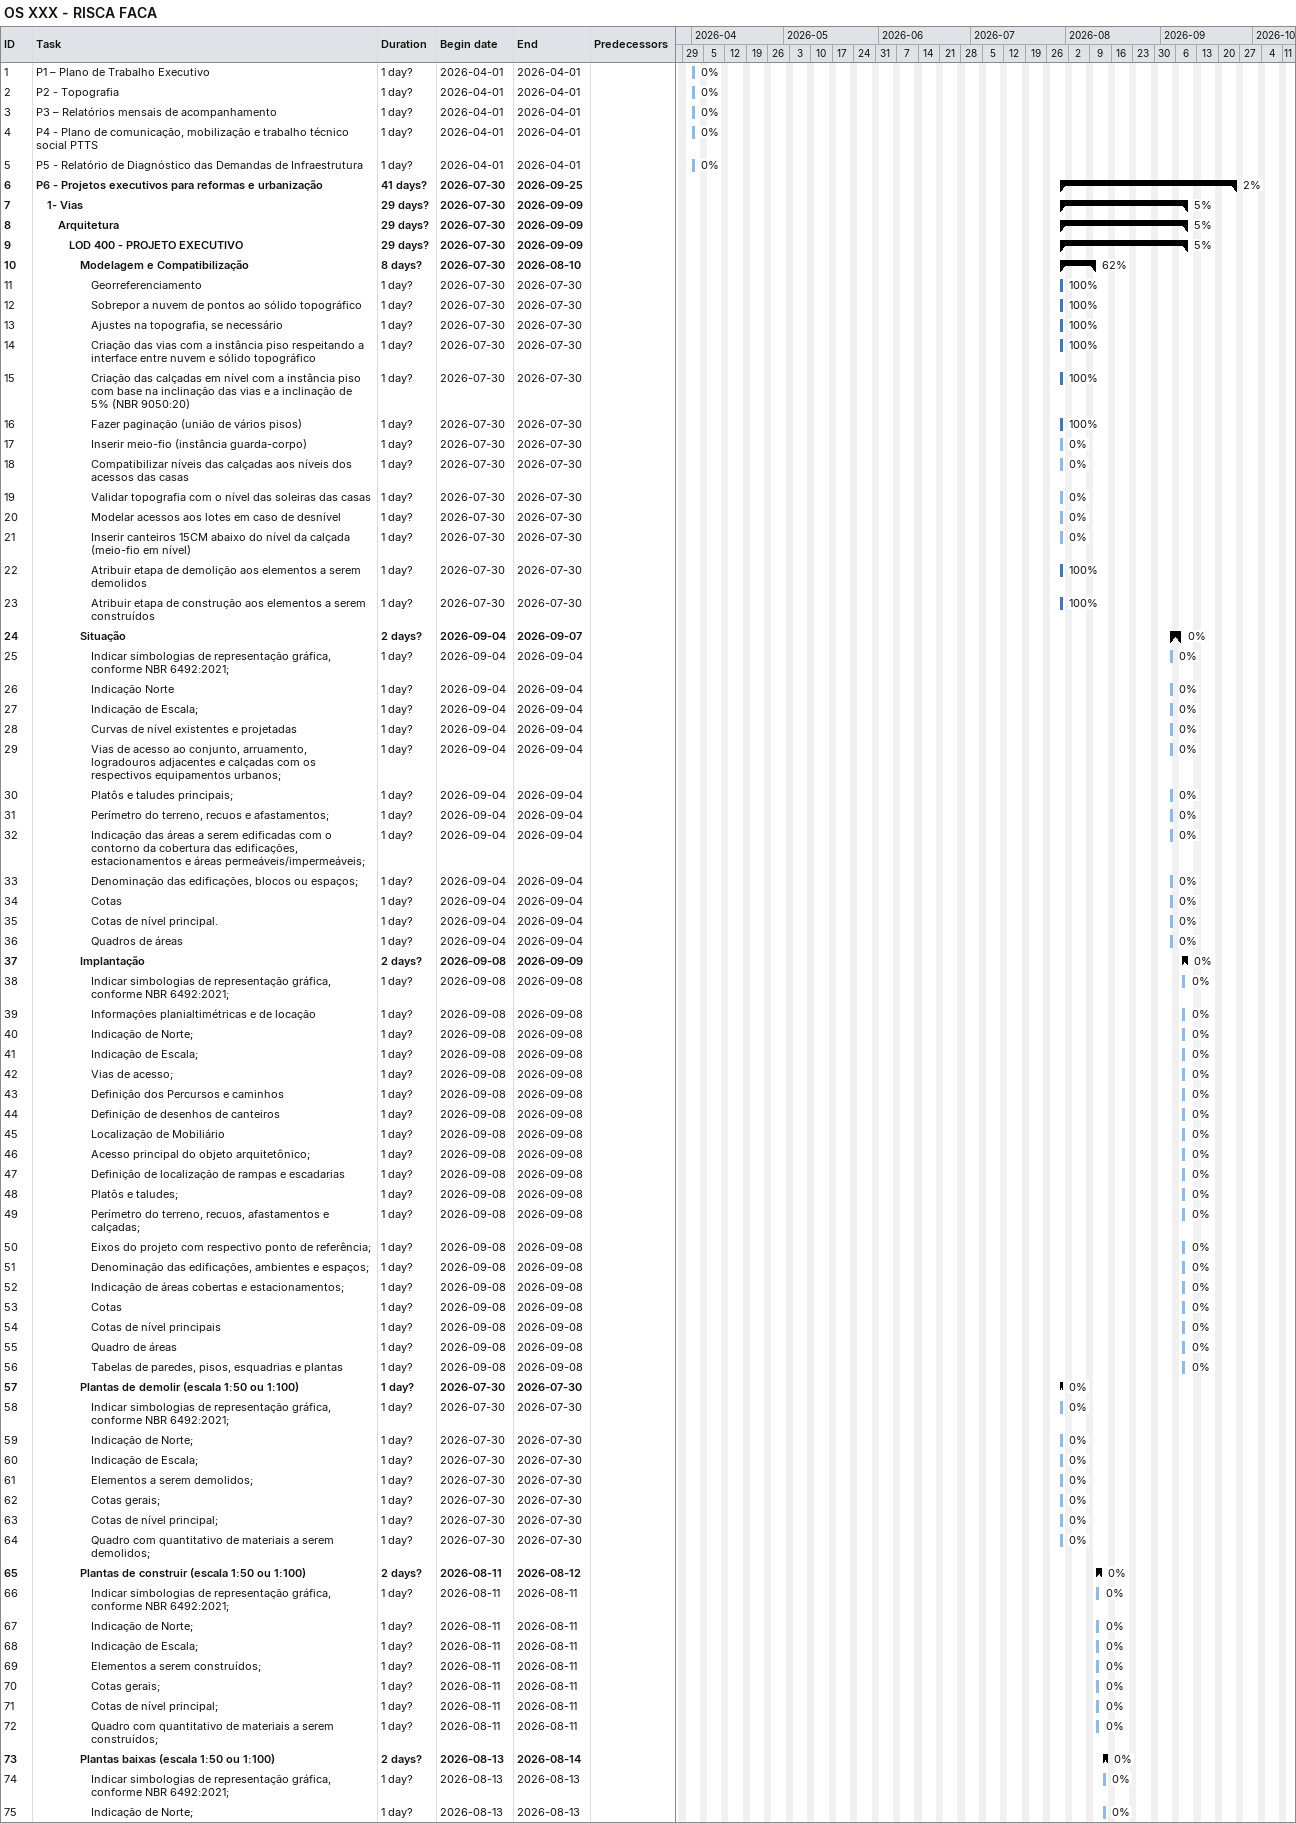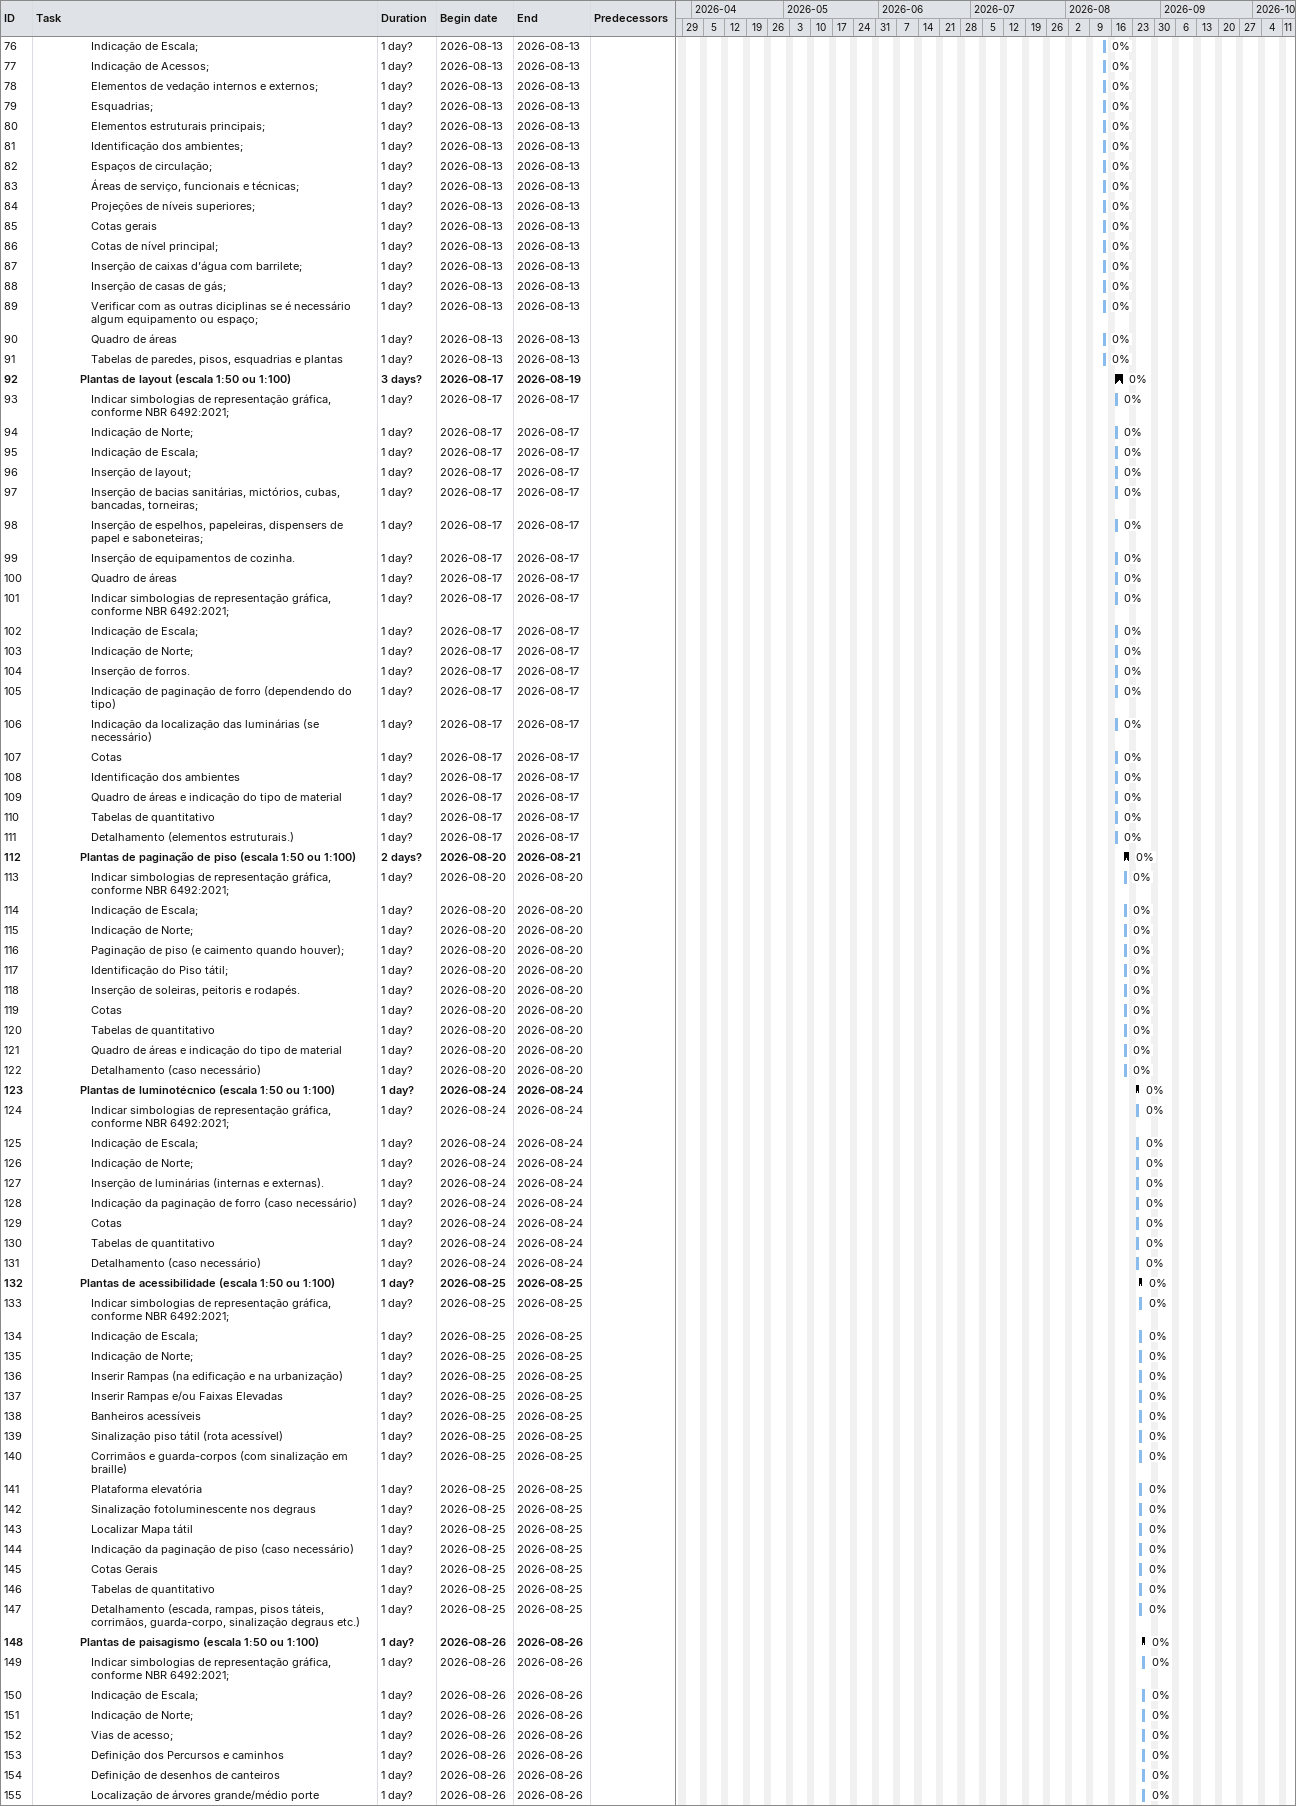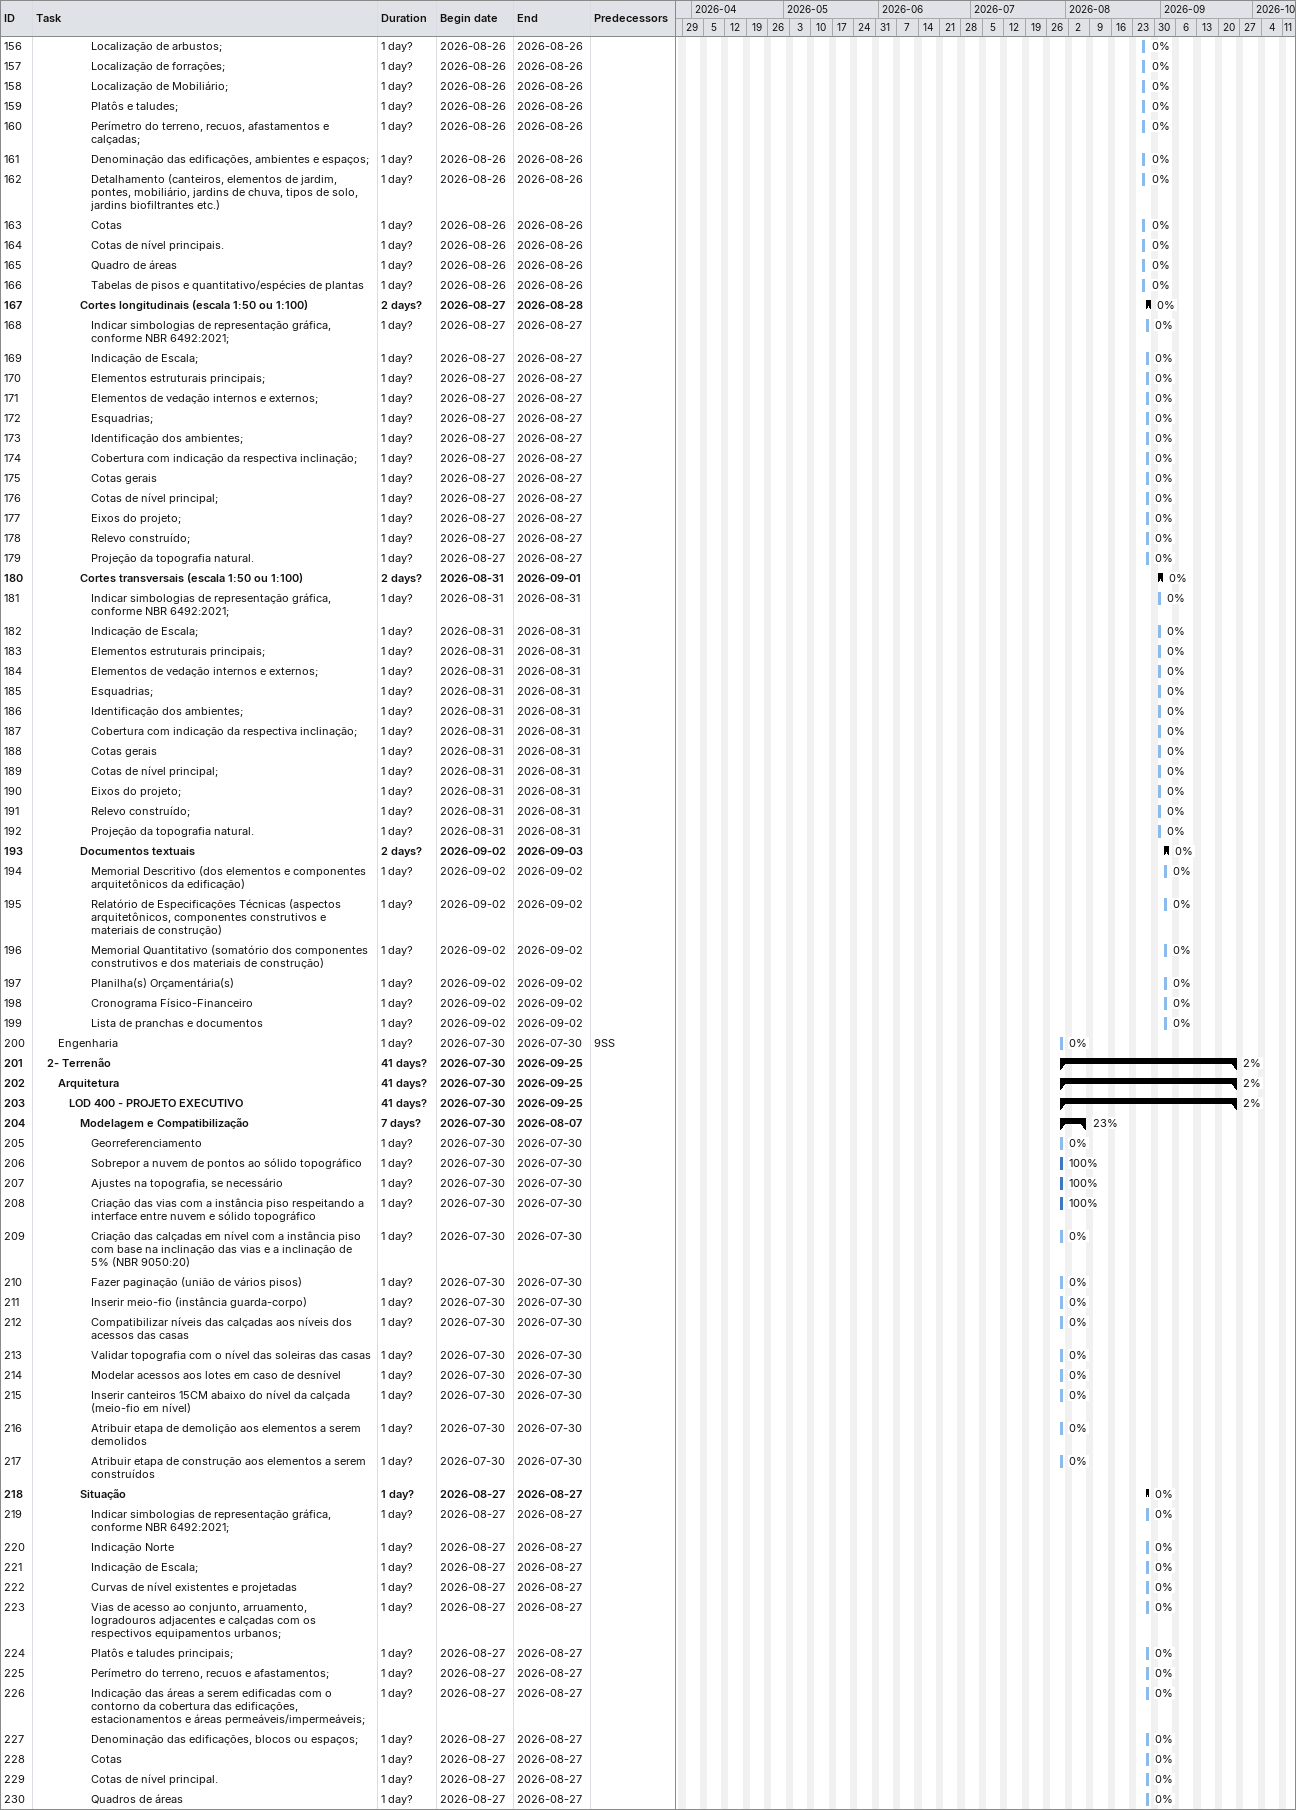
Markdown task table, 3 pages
OS XXX - RISCA FACA

| ID | Level | Task | Duration | Start | Finish | Predecessors | % complete |
|---|---|---|---|---|---|---|---|
| 1 | 1 | P1 – Plano de Trabalho Executivo | 1d? | 2026-04-01 | 2026-04-01 |  | 0 |
| 2 | 1 | P2 - Topografia | 1d? | 2026-04-01 | 2026-04-01 |  | 0 |
| 3 | 1 | P3 – Relatórios mensais de acompanhamento | 1d? | 2026-04-01 | 2026-04-01 |  | 0 |
| 4 | 1 | P4 - Plano de comunicação, mobilização e trabalho técnico social PTTS | 1d? | 2026-04-01 | 2026-04-01 |  | 0 |
| 5 | 1 | P5 - Relatório de Diagnóstico das Demandas de Infraestrutura | 1d? | 2026-04-01 | 2026-04-01 |  | 0 |
| 6 | 1 | **P6 - Projetos executivos para reformas e urbanização** | 41d? | 2026-07-30 | 2026-09-25 |  | 2 |
| 7 | 2 | **1- Vias** | 29d? | 2026-07-30 | 2026-09-09 |  | 5 |
| 8 | 3 | **Arquitetura** | 29d? | 2026-07-30 | 2026-09-09 |  | 5 |
| 9 | 4 | **LOD 400 - PROJETO EXECUTIVO** | 29d? | 2026-07-30 | 2026-09-09 |  | 5 |
| 10 | 5 | **Modelagem e Compatibilização** | 8d? | 2026-07-30 | 2026-08-10 |  | 62 |
| 11 | 6 | Georreferenciamento | 1d? | 2026-07-30 | 2026-07-30 |  | 100 |
| 12 | 6 | Sobrepor a nuvem de pontos ao sólido topográfico | 1d? | 2026-07-30 | 2026-07-30 |  | 100 |
| 13 | 6 | Ajustes na topografia, se necessário | 1d? | 2026-07-30 | 2026-07-30 |  | 100 |
| 14 | 6 | Criação das vias com a instância piso respeitando a interface entre nuvem e sólido topográfico | 1d? | 2026-07-30 | 2026-07-30 |  | 100 |
| 15 | 6 | Criação das calçadas em nível com a instância piso com base na inclinação das vias e a inclinação de 5% (NBR 9050:20) | 1d? | 2026-07-30 | 2026-07-30 |  | 100 |
| 16 | 6 | Fazer paginação (união de vários pisos) | 1d? | 2026-07-30 | 2026-07-30 |  | 100 |
| 17 | 6 | Inserir meio-fio (instância guarda-corpo) | 1d? | 2026-07-30 | 2026-07-30 |  | 0 |
| 18 | 6 | Compatibilizar níveis das calçadas aos níveis dos acessos das casas | 1d? | 2026-07-30 | 2026-07-30 |  | 0 |
| 19 | 6 | Validar topografia com o nível das soleiras das casas | 1d? | 2026-07-30 | 2026-07-30 |  | 0 |
| 20 | 6 | Modelar acessos aos lotes em caso de desnível | 1d? | 2026-07-30 | 2026-07-30 |  | 0 |
| 21 | 6 | Inserir canteiros 15CM abaixo do nível da calçada (meio-fio em nível) | 1d? | 2026-07-30 | 2026-07-30 |  | 0 |
| 22 | 6 | Atribuir etapa de demolição aos elementos a serem demolidos | 1d? | 2026-07-30 | 2026-07-30 |  | 100 |
| 23 | 6 | Atribuir etapa de construção aos elementos a serem construídos | 1d? | 2026-07-30 | 2026-07-30 |  | 100 |
| 24 | 5 | **Situação** | 2d? | 2026-09-04 | 2026-09-07 |  | 0 |
| 25 | 6 | Indicar simbologias de representação gráfica, conforme NBR 6492:2021; | 1d? | 2026-09-04 | 2026-09-04 |  | 0 |
| 26 | 6 | Indicação Norte | 1d? | 2026-09-04 | 2026-09-04 |  | 0 |
| 27 | 6 | Indicação de Escala; | 1d? | 2026-09-04 | 2026-09-04 |  | 0 |
| 28 | 6 | Curvas de nível existentes e projetadas | 1d? | 2026-09-04 | 2026-09-04 |  | 0 |
| 29 | 6 | Vias de acesso ao conjunto, arruamento, logradouros adjacentes e calçadas com os respectivos equipamentos urbanos; | 1d? | 2026-09-04 | 2026-09-04 |  | 0 |
| 30 | 6 | Platôs e taludes principais; | 1d? | 2026-09-04 | 2026-09-04 |  | 0 |
| 31 | 6 | Perímetro do terreno, recuos e afastamentos; | 1d? | 2026-09-04 | 2026-09-04 |  | 0 |
| 32 | 6 | Indicação das áreas a serem edificadas com o contorno da cobertura das edificações, estacionamentos e áreas permeáveis/impermeáveis; | 1d? | 2026-09-04 | 2026-09-04 |  | 0 |
| 33 | 6 | Denominação das edificações, blocos ou espaços; | 1d? | 2026-09-04 | 2026-09-04 |  | 0 |
| 34 | 6 | Cotas | 1d? | 2026-09-04 | 2026-09-04 |  | 0 |
| 35 | 6 | Cotas de nível principal. | 1d? | 2026-09-04 | 2026-09-04 |  | 0 |
| 36 | 6 | Quadros de áreas | 1d? | 2026-09-04 | 2026-09-04 |  | 0 |
| 37 | 5 | **Implantação** | 2d? | 2026-09-08 | 2026-09-09 |  | 0 |
| 38 | 6 | Indicar simbologias de representação gráfica, conforme NBR 6492:2021; | 1d? | 2026-09-08 | 2026-09-08 |  | 0 |
| 39 | 6 | Informações planialtimétricas e de locação | 1d? | 2026-09-08 | 2026-09-08 |  | 0 |
| 40 | 6 | Indicação de Norte; | 1d? | 2026-09-08 | 2026-09-08 |  | 0 |
| 41 | 6 | Indicação de Escala; | 1d? | 2026-09-08 | 2026-09-08 |  | 0 |
| 42 | 6 | Vias de acesso; | 1d? | 2026-09-08 | 2026-09-08 |  | 0 |
| 43 | 6 | Definição dos Percursos e caminhos | 1d? | 2026-09-08 | 2026-09-08 |  | 0 |
| 44 | 6 | Definição de desenhos de canteiros | 1d? | 2026-09-08 | 2026-09-08 |  | 0 |
| 45 | 6 | Localização de Mobiliário | 1d? | 2026-09-08 | 2026-09-08 |  | 0 |
| 46 | 6 | Acesso principal do objeto arquitetônico; | 1d? | 2026-09-08 | 2026-09-08 |  | 0 |
| 47 | 6 | Definição de localização de rampas e escadarias | 1d? | 2026-09-08 | 2026-09-08 |  | 0 |
| 48 | 6 | Platôs e taludes; | 1d? | 2026-09-08 | 2026-09-08 |  | 0 |
| 49 | 6 | Perímetro do terreno, recuos, afastamentos e calçadas; | 1d? | 2026-09-08 | 2026-09-08 |  | 0 |
| 50 | 6 | Eixos do projeto com respectivo ponto de referência; | 1d? | 2026-09-08 | 2026-09-08 |  | 0 |
| 51 | 6 | Denominação das edificações, ambientes e espaços; | 1d? | 2026-09-08 | 2026-09-08 |  | 0 |
| 52 | 6 | Indicação de áreas cobertas e estacionamentos; | 1d? | 2026-09-08 | 2026-09-08 |  | 0 |
| 53 | 6 | Cotas | 1d? | 2026-09-08 | 2026-09-08 |  | 0 |
| 54 | 6 | Cotas de nível principais | 1d? | 2026-09-08 | 2026-09-08 |  | 0 |
| 55 | 6 | Quadro de áreas | 1d? | 2026-09-08 | 2026-09-08 |  | 0 |
| 56 | 6 | Tabelas de paredes, pisos, esquadrias e plantas | 1d? | 2026-09-08 | 2026-09-08 |  | 0 |
| 57 | 5 | **Plantas de demolir (escala 1:50 ou 1:100)** | 1d? | 2026-07-30 | 2026-07-30 |  | 0 |
| 58 | 6 | Indicar simbologias de representação gráfica, conforme NBR 6492:2021; | 1d? | 2026-07-30 | 2026-07-30 |  | 0 |
| 59 | 6 | Indicação de Norte; | 1d? | 2026-07-30 | 2026-07-30 |  | 0 |
| 60 | 6 | Indicação de Escala; | 1d? | 2026-07-30 | 2026-07-30 |  | 0 |
| 61 | 6 | Elementos a serem demolidos; | 1d? | 2026-07-30 | 2026-07-30 |  | 0 |
| 62 | 6 | Cotas gerais; | 1d? | 2026-07-30 | 2026-07-30 |  | 0 |
| 63 | 6 | Cotas de nível principal; | 1d? | 2026-07-30 | 2026-07-30 |  | 0 |
| 64 | 6 | Quadro com quantitativo de materiais a serem demolidos; | 1d? | 2026-07-30 | 2026-07-30 |  | 0 |
| 65 | 5 | **Plantas de construir (escala 1:50 ou 1:100)** | 2d? | 2026-08-11 | 2026-08-12 |  | 0 |
| 66 | 6 | Indicar simbologias de representação gráfica, conforme NBR 6492:2021; | 1d? | 2026-08-11 | 2026-08-11 |  | 0 |
| 67 | 6 | Indicação de Norte; | 1d? | 2026-08-11 | 2026-08-11 |  | 0 |
| 68 | 6 | Indicação de Escala; | 1d? | 2026-08-11 | 2026-08-11 |  | 0 |
| 69 | 6 | Elementos a serem construídos; | 1d? | 2026-08-11 | 2026-08-11 |  | 0 |
| 70 | 6 | Cotas gerais; | 1d? | 2026-08-11 | 2026-08-11 |  | 0 |
| 71 | 6 | Cotas de nível principal; | 1d? | 2026-08-11 | 2026-08-11 |  | 0 |
| 72 | 6 | Quadro com quantitativo de materiais a serem construídos; | 1d? | 2026-08-11 | 2026-08-11 |  | 0 |
| 73 | 5 | **Plantas baixas (escala 1:50 ou 1:100)** | 2d? | 2026-08-13 | 2026-08-14 |  | 0 |
| 74 | 6 | Indicar simbologias de representação gráfica, conforme NBR 6492:2021; | 1d? | 2026-08-13 | 2026-08-13 |  | 0 |
| 75 | 6 | Indicação de Norte; | 1d? | 2026-08-13 | 2026-08-13 |  | 0 |
| 76 | 6 | Indicação de Escala; | 1d? | 2026-08-13 | 2026-08-13 |  | 0 |
| 77 | 6 | Indicação de Acessos; | 1d? | 2026-08-13 | 2026-08-13 |  | 0 |
| 78 | 6 | Elementos de vedação internos e externos; | 1d? | 2026-08-13 | 2026-08-13 |  | 0 |
| 79 | 6 | Esquadrias; | 1d? | 2026-08-13 | 2026-08-13 |  | 0 |
| 80 | 6 | Elementos estruturais principais; | 1d? | 2026-08-13 | 2026-08-13 |  | 0 |
| 81 | 6 | Identificação dos ambientes; | 1d? | 2026-08-13 | 2026-08-13 |  | 0 |
| 82 | 6 | Espaços de circulação; | 1d? | 2026-08-13 | 2026-08-13 |  | 0 |
| 83 | 6 | Áreas de serviço, funcionais e técnicas; | 1d? | 2026-08-13 | 2026-08-13 |  | 0 |
| 84 | 6 | Projeções de níveis superiores; | 1d? | 2026-08-13 | 2026-08-13 |  | 0 |
| 85 | 6 | Cotas gerais | 1d? | 2026-08-13 | 2026-08-13 |  | 0 |
| 86 | 6 | Cotas de nível principal; | 1d? | 2026-08-13 | 2026-08-13 |  | 0 |
| 87 | 6 | Inserção de caixas d’água com barrilete; | 1d? | 2026-08-13 | 2026-08-13 |  | 0 |
| 88 | 6 | Inserção de casas de gás; | 1d? | 2026-08-13 | 2026-08-13 |  | 0 |
| 89 | 6 | Verificar com as outras diciplinas se é necessário algum equipamento ou espaço; | 1d? | 2026-08-13 | 2026-08-13 |  | 0 |
| 90 | 6 | Quadro de áreas | 1d? | 2026-08-13 | 2026-08-13 |  | 0 |
| 91 | 6 | Tabelas de paredes, pisos, esquadrias e plantas | 1d? | 2026-08-13 | 2026-08-13 |  | 0 |
| 92 | 5 | **Plantas de layout (escala 1:50 ou 1:100)** | 3d? | 2026-08-17 | 2026-08-19 |  | 0 |
| 93 | 6 | Indicar simbologias de representação gráfica, conforme NBR 6492:2021; | 1d? | 2026-08-17 | 2026-08-17 |  | 0 |
| 94 | 6 | Indicação de Norte; | 1d? | 2026-08-17 | 2026-08-17 |  | 0 |
| 95 | 6 | Indicação de Escala; | 1d? | 2026-08-17 | 2026-08-17 |  | 0 |
| 96 | 6 | Inserção de layout; | 1d? | 2026-08-17 | 2026-08-17 |  | 0 |
| 97 | 6 | Inserção de bacias sanitárias, mictórios, cubas, bancadas, torneiras; | 1d? | 2026-08-17 | 2026-08-17 |  | 0 |
| 98 | 6 | Inserção de espelhos, papeleiras, dispensers de papel e saboneteiras; | 1d? | 2026-08-17 | 2026-08-17 |  | 0 |
| 99 | 6 | Inserção de equipamentos de cozinha. | 1d? | 2026-08-17 | 2026-08-17 |  | 0 |
| 100 | 6 | Quadro de áreas | 1d? | 2026-08-17 | 2026-08-17 |  | 0 |
| 101 | 6 | Indicar simbologias de representação gráfica, conforme NBR 6492:2021; | 1d? | 2026-08-17 | 2026-08-17 |  | 0 |
| 102 | 6 | Indicação de Escala; | 1d? | 2026-08-17 | 2026-08-17 |  | 0 |
| 103 | 6 | Indicação de Norte; | 1d? | 2026-08-17 | 2026-08-17 |  | 0 |
| 104 | 6 | Inserção de forros. | 1d? | 2026-08-17 | 2026-08-17 |  | 0 |
| 105 | 6 | Indicação de paginação de forro (dependendo do tipo) | 1d? | 2026-08-17 | 2026-08-17 |  | 0 |
| 106 | 6 | Indicação da localização das luminárias (se necessário) | 1d? | 2026-08-17 | 2026-08-17 |  | 0 |
| 107 | 6 | Cotas | 1d? | 2026-08-17 | 2026-08-17 |  | 0 |
| 108 | 6 | Identificação dos ambientes | 1d? | 2026-08-17 | 2026-08-17 |  | 0 |
| 109 | 6 | Quadro de áreas e indicação do tipo de material | 1d? | 2026-08-17 | 2026-08-17 |  | 0 |
| 110 | 6 | Tabelas de quantitativo | 1d? | 2026-08-17 | 2026-08-17 |  | 0 |
| 111 | 6 | Detalhamento (elementos estruturais.) | 1d? | 2026-08-17 | 2026-08-17 |  | 0 |
| 112 | 5 | **Plantas de paginação de piso (escala 1:50 ou 1:100)** | 2d? | 2026-08-20 | 2026-08-21 |  | 0 |
| 113 | 6 | Indicar simbologias de representação gráfica, conforme NBR 6492:2021; | 1d? | 2026-08-20 | 2026-08-20 |  | 0 |
| 114 | 6 | Indicação de Escala; | 1d? | 2026-08-20 | 2026-08-20 |  | 0 |
| 115 | 6 | Indicação de Norte; | 1d? | 2026-08-20 | 2026-08-20 |  | 0 |
| 116 | 6 | Paginação de piso (e caimento quando houver); | 1d? | 2026-08-20 | 2026-08-20 |  | 0 |
| 117 | 6 | Identificação do Piso tátil; | 1d? | 2026-08-20 | 2026-08-20 |  | 0 |
| 118 | 6 | Inserção de soleiras, peitoris e rodapés. | 1d? | 2026-08-20 | 2026-08-20 |  | 0 |
| 119 | 6 | Cotas | 1d? | 2026-08-20 | 2026-08-20 |  | 0 |
| 120 | 6 | Tabelas de quantitativo | 1d? | 2026-08-20 | 2026-08-20 |  | 0 |
| 121 | 6 | Quadro de áreas e indicação do tipo de material | 1d? | 2026-08-20 | 2026-08-20 |  | 0 |
| 122 | 6 | Detalhamento (caso necessário) | 1d? | 2026-08-20 | 2026-08-20 |  | 0 |
| 123 | 5 | **Plantas de luminotécnico (escala 1:50 ou 1:100)** | 1d? | 2026-08-24 | 2026-08-24 |  | 0 |
| 124 | 6 | Indicar simbologias de representação gráfica, conforme NBR 6492:2021; | 1d? | 2026-08-24 | 2026-08-24 |  | 0 |
| 125 | 6 | Indicação de Escala; | 1d? | 2026-08-24 | 2026-08-24 |  | 0 |
| 126 | 6 | Indicação de Norte; | 1d? | 2026-08-24 | 2026-08-24 |  | 0 |
| 127 | 6 | Inserção de luminárias (internas e externas). | 1d? | 2026-08-24 | 2026-08-24 |  | 0 |
| 128 | 6 | Indicação da paginação de forro (caso necessário) | 1d? | 2026-08-24 | 2026-08-24 |  | 0 |
| 129 | 6 | Cotas | 1d? | 2026-08-24 | 2026-08-24 |  | 0 |
| 130 | 6 | Tabelas de quantitativo | 1d? | 2026-08-24 | 2026-08-24 |  | 0 |
| 131 | 6 | Detalhamento (caso necessário) | 1d? | 2026-08-24 | 2026-08-24 |  | 0 |
| 132 | 5 | **Plantas de acessibilidade (escala 1:50 ou 1:100)** | 1d? | 2026-08-25 | 2026-08-25 |  | 0 |
| 133 | 6 | Indicar simbologias de representação gráfica, conforme NBR 6492:2021; | 1d? | 2026-08-25 | 2026-08-25 |  | 0 |
| 134 | 6 | Indicação de Escala; | 1d? | 2026-08-25 | 2026-08-25 |  | 0 |
| 135 | 6 | Indicação de Norte; | 1d? | 2026-08-25 | 2026-08-25 |  | 0 |
| 136 | 6 | Inserir Rampas (na edificação e na urbanização) | 1d? | 2026-08-25 | 2026-08-25 |  | 0 |
| 137 | 6 | Inserir Rampas e/ou Faixas Elevadas | 1d? | 2026-08-25 | 2026-08-25 |  | 0 |
| 138 | 6 | Banheiros acessíveis | 1d? | 2026-08-25 | 2026-08-25 |  | 0 |
| 139 | 6 | Sinalização piso tátil (rota acessível) | 1d? | 2026-08-25 | 2026-08-25 |  | 0 |
| 140 | 6 | Corrimãos e guarda-corpos (com sinalização em braille) | 1d? | 2026-08-25 | 2026-08-25 |  | 0 |
| 141 | 6 | Plataforma elevatória | 1d? | 2026-08-25 | 2026-08-25 |  | 0 |
| 142 | 6 | Sinalização fotoluminescente nos degraus | 1d? | 2026-08-25 | 2026-08-25 |  | 0 |
| 143 | 6 | Localizar Mapa tátil | 1d? | 2026-08-25 | 2026-08-25 |  | 0 |
| 144 | 6 | Indicação da paginação de piso (caso necessário) | 1d? | 2026-08-25 | 2026-08-25 |  | 0 |
| 145 | 6 | Cotas Gerais | 1d? | 2026-08-25 | 2026-08-25 |  | 0 |
| 146 | 6 | Tabelas de quantitativo | 1d? | 2026-08-25 | 2026-08-25 |  | 0 |
| 147 | 6 | Detalhamento (escada, rampas, pisos táteis, corrimãos, guarda-corpo, sinalização degraus etc.) | 1d? | 2026-08-25 | 2026-08-25 |  | 0 |
| 148 | 5 | **Plantas de paisagismo (escala 1:50 ou 1:100)** | 1d? | 2026-08-26 | 2026-08-26 |  | 0 |
| 149 | 6 | Indicar simbologias de representação gráfica, conforme NBR 6492:2021; | 1d? | 2026-08-26 | 2026-08-26 |  | 0 |
| 150 | 6 | Indicação de Escala; | 1d? | 2026-08-26 | 2026-08-26 |  | 0 |
| 151 | 6 | Indicação de Norte; | 1d? | 2026-08-26 | 2026-08-26 |  | 0 |
| 152 | 6 | Vias de acesso; | 1d? | 2026-08-26 | 2026-08-26 |  | 0 |
| 153 | 6 | Definição dos Percursos e caminhos | 1d? | 2026-08-26 | 2026-08-26 |  | 0 |
| 154 | 6 | Definição de desenhos de canteiros | 1d? | 2026-08-26 | 2026-08-26 |  | 0 |
| 155 | 6 | Localização de árvores grande/médio porte | 1d? | 2026-08-26 | 2026-08-26 |  | 0 |
| 156 | 6 | Localização de arbustos; | 1d? | 2026-08-26 | 2026-08-26 |  | 0 |
| 157 | 6 | Localização de forrações; | 1d? | 2026-08-26 | 2026-08-26 |  | 0 |
| 158 | 6 | Localização de Mobiliário; | 1d? | 2026-08-26 | 2026-08-26 |  | 0 |
| 159 | 6 | Platôs e taludes; | 1d? | 2026-08-26 | 2026-08-26 |  | 0 |
| 160 | 6 | Perímetro do terreno, recuos, afastamentos e calçadas; | 1d? | 2026-08-26 | 2026-08-26 |  | 0 |
| 161 | 6 | Denominação das edificações, ambientes e espaços; | 1d? | 2026-08-26 | 2026-08-26 |  | 0 |
| 162 | 6 | Detalhamento (canteiros, elementos de jardim, pontes, mobiliário, jardins de chuva, tipos de solo, jardins biofiltrantes etc.) | 1d? | 2026-08-26 | 2026-08-26 |  | 0 |
| 163 | 6 | Cotas | 1d? | 2026-08-26 | 2026-08-26 |  | 0 |
| 164 | 6 | Cotas de nível principais. | 1d? | 2026-08-26 | 2026-08-26 |  | 0 |
| 165 | 6 | Quadro de áreas | 1d? | 2026-08-26 | 2026-08-26 |  | 0 |
| 166 | 6 | Tabelas de pisos e quantitativo/espécies de plantas | 1d? | 2026-08-26 | 2026-08-26 |  | 0 |
| 167 | 5 | **Cortes longitudinais (escala 1:50 ou 1:100)** | 2d? | 2026-08-27 | 2026-08-28 |  | 0 |
| 168 | 6 | Indicar simbologias de representação gráfica, conforme NBR 6492:2021; | 1d? | 2026-08-27 | 2026-08-27 |  | 0 |
| 169 | 6 | Indicação de Escala; | 1d? | 2026-08-27 | 2026-08-27 |  | 0 |
| 170 | 6 | Elementos estruturais principais; | 1d? | 2026-08-27 | 2026-08-27 |  | 0 |
| 171 | 6 | Elementos de vedação internos e externos; | 1d? | 2026-08-27 | 2026-08-27 |  | 0 |
| 172 | 6 | Esquadrias; | 1d? | 2026-08-27 | 2026-08-27 |  | 0 |
| 173 | 6 | Identificação dos ambientes; | 1d? | 2026-08-27 | 2026-08-27 |  | 0 |
| 174 | 6 | Cobertura com indicação da respectiva inclinação; | 1d? | 2026-08-27 | 2026-08-27 |  | 0 |
| 175 | 6 | Cotas gerais | 1d? | 2026-08-27 | 2026-08-27 |  | 0 |
| 176 | 6 | Cotas de nível principal; | 1d? | 2026-08-27 | 2026-08-27 |  | 0 |
| 177 | 6 | Eixos do projeto; | 1d? | 2026-08-27 | 2026-08-27 |  | 0 |
| 178 | 6 | Relevo construído; | 1d? | 2026-08-27 | 2026-08-27 |  | 0 |
| 179 | 6 | Projeção da topografia natural. | 1d? | 2026-08-27 | 2026-08-27 |  | 0 |
| 180 | 5 | **Cortes transversais (escala 1:50 ou 1:100)** | 2d? | 2026-08-31 | 2026-09-01 |  | 0 |
| 181 | 6 | Indicar simbologias de representação gráfica, conforme NBR 6492:2021; | 1d? | 2026-08-31 | 2026-08-31 |  | 0 |
| 182 | 6 | Indicação de Escala; | 1d? | 2026-08-31 | 2026-08-31 |  | 0 |
| 183 | 6 | Elementos estruturais principais; | 1d? | 2026-08-31 | 2026-08-31 |  | 0 |
| 184 | 6 | Elementos de vedação internos e externos; | 1d? | 2026-08-31 | 2026-08-31 |  | 0 |
| 185 | 6 | Esquadrias; | 1d? | 2026-08-31 | 2026-08-31 |  | 0 |
| 186 | 6 | Identificação dos ambientes; | 1d? | 2026-08-31 | 2026-08-31 |  | 0 |
| 187 | 6 | Cobertura com indicação da respectiva inclinação; | 1d? | 2026-08-31 | 2026-08-31 |  | 0 |
| 188 | 6 | Cotas gerais | 1d? | 2026-08-31 | 2026-08-31 |  | 0 |
| 189 | 6 | Cotas de nível principal; | 1d? | 2026-08-31 | 2026-08-31 |  | 0 |
| 190 | 6 | Eixos do projeto; | 1d? | 2026-08-31 | 2026-08-31 |  | 0 |
| 191 | 6 | Relevo construído; | 1d? | 2026-08-31 | 2026-08-31 |  | 0 |
| 192 | 6 | Projeção da topografia natural. | 1d? | 2026-08-31 | 2026-08-31 |  | 0 |
| 193 | 5 | **Documentos textuais** | 2d? | 2026-09-02 | 2026-09-03 |  | 0 |
| 194 | 6 | Memorial Descritivo (dos elementos e componentes arquitetônicos da edificação) | 1d? | 2026-09-02 | 2026-09-02 |  | 0 |
| 195 | 6 | Relatório de Especificações Técnicas (aspectos arquitetônicos, componentes construtivos e materiais de construção) | 1d? | 2026-09-02 | 2026-09-02 |  | 0 |
| 196 | 6 | Memorial Quantitativo (somatório dos componentes construtivos e dos materiais de construção) | 1d? | 2026-09-02 | 2026-09-02 |  | 0 |
| 197 | 6 | Planilha(s) Orçamentária(s) | 1d? | 2026-09-02 | 2026-09-02 |  | 0 |
| 198 | 6 | Cronograma Físico-Financeiro | 1d? | 2026-09-02 | 2026-09-02 |  | 0 |
| 199 | 6 | Lista de pranchas e documentos | 1d? | 2026-09-02 | 2026-09-02 |  | 0 |
| 200 | 3 | Engenharia | 1d? | 2026-07-30 | 2026-07-30 | 9SS | 0 |
| 201 | 2 | **2- Terrenão** | 41d? | 2026-07-30 | 2026-09-25 |  | 2 |
| 202 | 3 | **Arquitetura** | 41d? | 2026-07-30 | 2026-09-25 |  | 2 |
| 203 | 4 | **LOD 400 - PROJETO EXECUTIVO** | 41d? | 2026-07-30 | 2026-09-25 |  | 2 |
| 204 | 5 | **Modelagem e Compatibilização** | 7d? | 2026-07-30 | 2026-08-07 |  | 23 |
| 205 | 6 | Georreferenciamento | 1d? | 2026-07-30 | 2026-07-30 |  | 0 |
| 206 | 6 | Sobrepor a nuvem de pontos ao sólido topográfico | 1d? | 2026-07-30 | 2026-07-30 |  | 100 |
| 207 | 6 | Ajustes na topografia, se necessário | 1d? | 2026-07-30 | 2026-07-30 |  | 100 |
| 208 | 6 | Criação das vias com a instância piso respeitando a interface entre nuvem e sólido topográfico | 1d? | 2026-07-30 | 2026-07-30 |  | 100 |
| 209 | 6 | Criação das calçadas em nível com a instância piso com base na inclinação das vias e a inclinação de 5% (NBR 9050:20) | 1d? | 2026-07-30 | 2026-07-30 |  | 0 |
| 210 | 6 | Fazer paginação (união de vários pisos) | 1d? | 2026-07-30 | 2026-07-30 |  | 0 |
| 211 | 6 | Inserir meio-fio (instância guarda-corpo) | 1d? | 2026-07-30 | 2026-07-30 |  | 0 |
| 212 | 6 | Compatibilizar níveis das calçadas aos níveis dos acessos das casas | 1d? | 2026-07-30 | 2026-07-30 |  | 0 |
| 213 | 6 | Validar topografia com o nível das soleiras das casas | 1d? | 2026-07-30 | 2026-07-30 |  | 0 |
| 214 | 6 | Modelar acessos aos lotes em caso de desnível | 1d? | 2026-07-30 | 2026-07-30 |  | 0 |
| 215 | 6 | Inserir canteiros 15CM abaixo do nível da calçada (meio-fio em nível) | 1d? | 2026-07-30 | 2026-07-30 |  | 0 |
| 216 | 6 | Atribuir etapa de demolição aos elementos a serem demolidos | 1d? | 2026-07-30 | 2026-07-30 |  | 0 |
| 217 | 6 | Atribuir etapa de construção aos elementos a serem construídos | 1d? | 2026-07-30 | 2026-07-30 |  | 0 |
| 218 | 5 | **Situação** | 1d? | 2026-08-27 | 2026-08-27 |  | 0 |
| 219 | 6 | Indicar simbologias de representação gráfica, conforme NBR 6492:2021; | 1d? | 2026-08-27 | 2026-08-27 |  | 0 |
| 220 | 6 | Indicação Norte | 1d? | 2026-08-27 | 2026-08-27 |  | 0 |
| 221 | 6 | Indicação de Escala; | 1d? | 2026-08-27 | 2026-08-27 |  | 0 |
| 222 | 6 | Curvas de nível existentes e projetadas | 1d? | 2026-08-27 | 2026-08-27 |  | 0 |
| 223 | 6 | Vias de acesso ao conjunto, arruamento, logradouros adjacentes e calçadas com os respectivos equipamentos urbanos; | 1d? | 2026-08-27 | 2026-08-27 |  | 0 |
| 224 | 6 | Platôs e taludes principais; | 1d? | 2026-08-27 | 2026-08-27 |  | 0 |
| 225 | 6 | Perímetro do terreno, recuos e afastamentos; | 1d? | 2026-08-27 | 2026-08-27 |  | 0 |
| 226 | 6 | Indicação das áreas a serem edificadas com o contorno da cobertura das edificações, estacionamentos e áreas permeáveis/impermeáveis; | 1d? | 2026-08-27 | 2026-08-27 |  | 0 |
| 227 | 6 | Denominação das edificações, blocos ou espaços; | 1d? | 2026-08-27 | 2026-08-27 |  | 0 |
| 228 | 6 | Cotas | 1d? | 2026-08-27 | 2026-08-27 |  | 0 |
| 229 | 6 | Cotas de nível principal. | 1d? | 2026-08-27 | 2026-08-27 |  | 0 |
| 230 | 6 | Quadros de áreas | 1d? | 2026-08-27 | 2026-08-27 |  | 0 |
